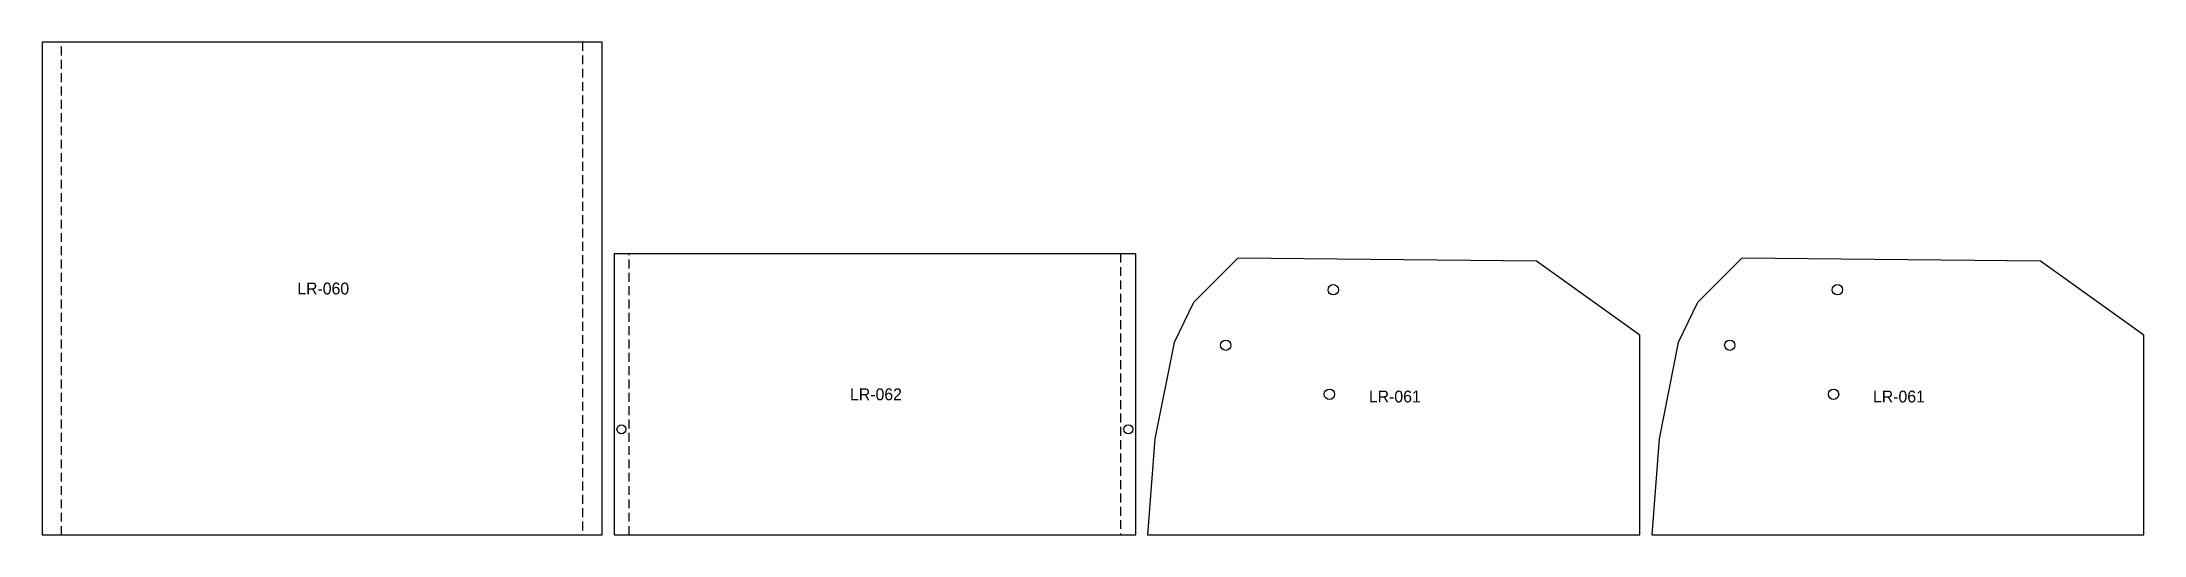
# Model space of a CAD drawing. Header units: millimetres. Extents: x 10 to 1432, y 10 to 343.
import ezdxf

# ---------------------------------------------------------------- set-up
doc = ezdxf.new("R2010")
doc.units = ezdxf.units.MM
doc.linetypes.add('DASHED', pattern=[9, 6, -3])
for name, color, linetype in [('CORTE', 7, 'CONTINUOUS'), ('DOBRA_CIMA', 5, 'DASHED'), ('GRAVACAO', 3, 'CONTINUOUS')]:
    doc.layers.add(name, color=color, linetype=linetype)

msp = doc.modelspace()

# ---------------------------------------------------------------- linework, layer by layer
at = {"layer": 'CORTE'}
for points in [[(10, 10), (388.9221, 10), (388.9221, 343), (10, 343)], [(396.9221, 10), (749.8442, 10), (749.8442, 200), (396.9221, 200)], [(757.8442, 10), (1090.8442, 10), (1090.8442, 145), (1020.8442, 195), (818.8442, 197), (788.8442, 167), (775.8442, 140), (762.8442, 75)], [(1098.8442, 10), (1431.8442, 10), (1431.8442, 145), (1361.8442, 195), (1159.8442, 197), (1129.8442, 167), (1116.8442, 140), (1103.8442, 75)]]:
    msp.add_lwpolyline(points, close=True, dxfattribs=at)
for centre, radius in [((883.4742, 175.68), 3.5), ((1224.4742, 175.68), 3.5), ((810.6792, 138.198), 3.5), ((1151.6792, 138.198), 3.5), ((880.8442, 105), 3.5), ((1221.8442, 105), 3.5), ((401.9221, 81.372), 3), ((744.8442, 81.372), 3)]:
    msp.add_circle(centre, radius, dxfattribs=at)
at = {"layer": 'DOBRA_CIMA', "linetype": 'DASHED'}
for p, q in [((23.2305, 10), (23.2305, 343)), ((375.6916, 343), (375.6916, 10)), ((407.1527, 10), (407.1527, 200)), ((739.6137, 200), (739.6137, 10))]:
    msp.add_line(p, q, dxfattribs=at)

# ---------------------------------------------------------------- texts
at = {"layer": 'GRAVACAO'}
for s, p in [('LR-060', (182.6611, 172.5)), ('LR-062', (556.5832, 101)), ('LR-061', (907.5442, 99.5)), ('LR-061', (1248.5442, 99.5))]:
    msp.add_text(s, height=8, dxfattribs=at).set_placement(p)

doc.saveas('drawing.dxf')
